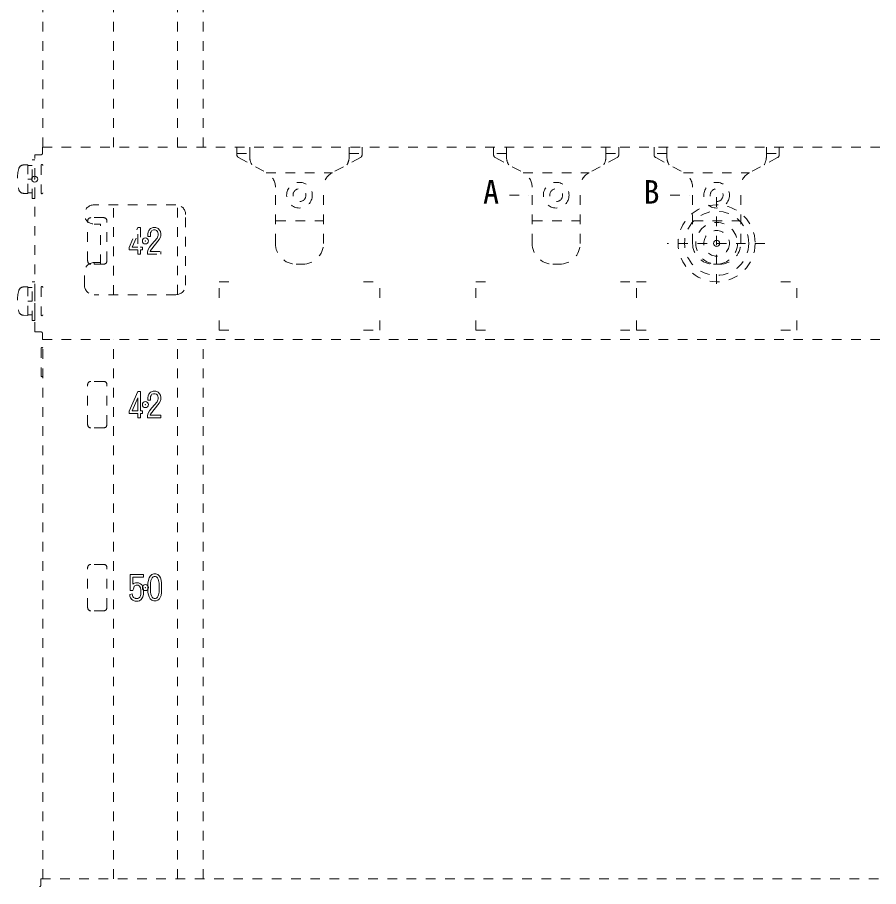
# Model space of a CAD drawing. Units: millimetres, scale not verified. Extents: x -63 to 62, y -116 to 117.
# Drawn here: x -38.79 to -29.84, y 54.06 to 63.09 of the extents above; entities that cross this region are included whole.
import ezdxf
from ezdxf.enums import TextEntityAlignment as Align

# ---------------------------------------------------------------- set-up
doc = ezdxf.new("R2010")
doc.units = ezdxf.units.MM
doc.header["$LTSCALE"] = 0.125
doc.header["$PDMODE"] = 32
doc.header["$PDSIZE"] = 0.0625
doc.linetypes.add('USER5', pattern=[1.4, 0.7, -0.7])
doc.layers.add('0-0_0', color=7, linetype='Continuous', lineweight=18)
doc.layers.add('0-5_GAIKEI', color=1, linetype='Continuous', lineweight=18)
doc.styles.add('ＭＳ ゴシック', font='')
doc.styles.get('ＭＳ ゴシック').set_extended_font_data('MS Gothic')

# ---------------------------------------------------------------- blocks, each defined once
blk = doc.blocks.new('SYMFNTSYS-18')
at = {"layer": '0-0_0'}
for p, q in [((0.0962, 0.8104), (0.1771, 0.8407)), ((0.1771, 0.8407), (0.2647, 0.8407)), ((0.2647, 0.8407), (0.3377, 0.8095)), ((0.016, 0.6351), (0.0251, 0.6988)), ((0.016, 0.5602), (0.016, 0.6351)), ((0.0962, 0.5602), (0.016, 0.5602)), ((0.0251, 0.6988), (0.0453, 0.7493)), ((0.0453, 0.7493), (0.0962, 0.8104)), ((0.0962, 0.6295), (0.1031, 0.678)), ((0.0962, 0.5602), (0.0962, 0.6295)), ((0.1031, 0.678), (0.115, 0.7077)), ((0.115, 0.7077), (0.1442, 0.7428)), ((0.1442, 0.7428), (0.1916, 0.7606)), ((0.1916, 0.7606), (0.2483, 0.7606)), ((0.2483, 0.7606), (0.2876, 0.7437)), ((0.2876, 0.7437), (0.3117, 0.7136)), ((0.3309, 0.5661), (0.3029, 0.5101)), ((0.3117, 0.7136), (0.3302, 0.6827)), ((0.3302, 0.6827), (0.3367, 0.6375)), ((0.3367, 0.5891), (0.3309, 0.5661)), ((0.3367, 0.6375), (0.3367, 0.5891)), ((0.3377, 0.8095), (0.3777, 0.7594)), ((0.3777, 0.7594), (0.4073, 0.7101)), ((0.4168, 0.5793), (0.4066, 0.5381)), ((0.4073, 0.7101), (0.4168, 0.6432)), ((0.4168, 0.6432), (0.4168, 0.5793)), ((0.1449, 0.3205), (0.0711, 0.2221)), ((0.3029, 0.5101), (0.1449, 0.3205)), ((0.3705, 0.4659), (0.2078, 0.2707)), ((0.4066, 0.5381), (0.3705, 0.4659)), ((0.028, 0.1531), (0, 0.0784)), ((0.0711, 0.2221), (0.028, 0.1531)), ((0.1002, 0.1175), (0.0889, 0.0872)), ((0.0889, 0.0872), (0.4168, 0.0872)), ((0.1373, 0.1767), (0.1002, 0.1175)), ((0.2078, 0.2707), (0.1373, 0.1767)), ((0.4168, 0.007), (0.4168, 0.0872))]:
    blk.add_line(p, q, dxfattribs=at)
blk.add_lwpolyline([(0, 0.0784), (0, 0.007), (0.4168, 0.007)], dxfattribs=at)
blk = doc.blocks.new('SYMFNTSYS-20')
at = {"layer": '0-0_0'}
for p, q in [((0, 0.246), (0.2675, 0.8673)), ((0.2675, 0.8673), (0.3517, 0.8673)), ((0.3517, 0.8673), (0.3517, 0.2621)), ((0.096, 0.2621), (0.2699, 0.666)), ((0.2699, 0.666), (0.2699, 0.2621)), ((0, 0.1803), (0, 0.246)), ((0.2699, 0.1803), (0, 0.1803)), ((0.2699, 0.2621), (0.096, 0.2621)), ((0.2699, 0.1803), (0.2699, 0.0412)), ((0.2699, 0.0412), (0.3517, 0.0412)), ((0.4171, 0.2621), (0.3517, 0.2621)), ((0.3517, 0.1803), (0.3517, 0.0412)), ((0.4171, 0.1803), (0.3517, 0.1803)), ((0.4171, 0.2621), (0.4171, 0.1803))]:
    blk.add_line(p, q, dxfattribs=at)
blk = doc.blocks.new('SYMFNTSYS-16')
at = {"layer": '0-0_0'}
for p, q in [((0.1214, 0.8395), (0.0723, 0.7904)), ((0.184, 0.8604), (0.1214, 0.8395)), ((0.2445, 0.8604), (0.184, 0.8604)), ((0.2143, 0.8604), (0.2381, 0.8604)), ((0.2445, 0.8604), (0.3071, 0.8395)), ((0.3071, 0.8395), (0.3562, 0.7904)), ((0.0169, 0.671), (0, 0.5782)), ((0, 0.5782), (0, 0.2846)), ((0.035, 0.7344), (0.0169, 0.671)), ((0.0723, 0.7904), (0.035, 0.7344)), ((0.0942, 0.6529), (0.0794, 0.5711)), ((0.0794, 0.5711), (0.0794, 0.2933)), ((0.1079, 0.7006), (0.0942, 0.6529)), ((0.134, 0.7398), (0.1079, 0.7006)), ((0.1643, 0.7701), (0.134, 0.7398)), ((0.1969, 0.781), (0.1643, 0.7701)), ((0.2143, 0.781), (0.1969, 0.781)), ((0.2143, 0.781), (0.2316, 0.781)), ((0.2316, 0.781), (0.2643, 0.7701)), ((0.2643, 0.7701), (0.2945, 0.7398)), ((0.2945, 0.7398), (0.3207, 0.7006)), ((0.3207, 0.7006), (0.3343, 0.6529)), ((0.3343, 0.6529), (0.3492, 0.5711)), ((0.3492, 0.5711), (0.3492, 0.2925)), ((0.3562, 0.7904), (0.3936, 0.7344)), ((0.3936, 0.7344), (0.4117, 0.671)), ((0.4117, 0.671), (0.4286, 0.5782)), ((0.4286, 0.5782), (0.4286, 0.2854)), ((0, 0.2846), (0.0171, 0.2078)), ((0.0794, 0.2933), (0.094, 0.2273)), ((0.3492, 0.2925), (0.3347, 0.2127)), ((0.4286, 0.2854), (0.4113, 0.1906)), ((0.0171, 0.2078), (0.035, 0.1451)), ((0.035, 0.1451), (0.0723, 0.0891)), ((0.0723, 0.0891), (0.1214, 0.04)), ((0.094, 0.2273), (0.1079, 0.1788)), ((0.1079, 0.1788), (0.134, 0.1396)), ((0.1214, 0.04), (0.184, 0.0191)), ((0.134, 0.1396), (0.1643, 0.1094)), ((0.2537, 0.0191), (0.184, 0.0191)), ((0.2384, 0.0985), (0.1969, 0.0985)), ((0.2655, 0.1093), (0.2384, 0.0985)), ((0.3059, 0.04), (0.2537, 0.0191)), ((0.2947, 0.1327), (0.2655, 0.1093)), ((0.3213, 0.1793), (0.2947, 0.1327)), ((0.3561, 0.0802), (0.3059, 0.04)), ((0.3347, 0.2127), (0.3213, 0.1793)), ((0.3929, 0.1447), (0.3561, 0.0802)), ((0.4113, 0.1906), (0.3929, 0.1447))]:
    blk.add_line(p, q, dxfattribs=at)
blk.add_lwpolyline([(0.1643, 0.1094), (0.1969, 0.0985), (0.2143, 0.0985)], dxfattribs=at)
blk = doc.blocks.new('SYMFNTSYS-21')
at = {"layer": '0-0_0'}
for p, q in [((0.0155, 0.842), (0.0155, 0.35)), ((0.4282, 0.842), (0.0155, 0.842)), ((0.4282, 0.842), (0.4282, 0.7626)), ((0.0948, 0.7626), (0.0948, 0.5384)), ((0.4282, 0.7626), (0.0948, 0.7626)), ((0.0948, 0.5384), (0.1215, 0.5585)), ((0.1215, 0.5585), (0.1807, 0.588)), ((0.1807, 0.588), (0.2788, 0.588)), ((0.2788, 0.588), (0.3406, 0.5572)), ((0.3406, 0.5572), (0.3727, 0.5251)), ((0.0155, 0.35), (0.101, 0.35)), ((0.101, 0.35), (0.1244, 0.4319)), ((0.1244, 0.4319), (0.143, 0.4754)), ((0.143, 0.4754), (0.1634, 0.4907)), ((0.1634, 0.4907), (0.1994, 0.5087)), ((0.1994, 0.5087), (0.2601, 0.5087)), ((0.2601, 0.5087), (0.2935, 0.4919)), ((0.2935, 0.4919), (0.309, 0.4765)), ((0.309, 0.4765), (0.3352, 0.4307)), ((0.3352, 0.4307), (0.3488, 0.3694)), ((0.3488, 0.3694), (0.3488, 0.2279)), ((0.3727, 0.5251), (0.41, 0.4597)), ((0.41, 0.4597), (0.4282, 0.3781)), ((0.4282, 0.3781), (0.4282, 0.2181)), ((0, 0.2253), (0.0786, 0.2365)), ((0.0086, 0.165), (0, 0.2253)), ((0.0284, 0.1155), (0.0086, 0.165)), ((0.0677, 0.0664), (0.0284, 0.1155)), ((0.0987, 0.0457), (0.0677, 0.0664)), ((0.0858, 0.1857), (0.0786, 0.2365)), ((0.0977, 0.1559), (0.0858, 0.1857)), ((0.122, 0.1256), (0.0977, 0.1559)), ((0.1352, 0.0275), (0.0987, 0.0457)), ((0.1386, 0.1145), (0.122, 0.1256)), ((0.1678, 0.0166), (0.1352, 0.0275)), ((0.1656, 0.101), (0.1386, 0.1145)), ((0.1806, 0.096), (0.1656, 0.101)), ((0.2584, 0.0166), (0.1678, 0.0166)), ((0.2487, 0.096), (0.1806, 0.096)), ((0.269, 0.1011), (0.2487, 0.096)), ((0.3016, 0.0274), (0.2584, 0.0166)), ((0.3043, 0.1246), (0.269, 0.1011)), ((0.3615, 0.0674), (0.3016, 0.0274)), ((0.3153, 0.141), (0.3043, 0.1246)), ((0.3355, 0.1749), (0.3153, 0.141)), ((0.3488, 0.2279), (0.3355, 0.1749)), ((0.3823, 0.0986), (0.3615, 0.0674)), ((0.4097, 0.1441), (0.3823, 0.0986)), ((0.4282, 0.2181), (0.4097, 0.1441))]:
    blk.add_line(p, q, dxfattribs=at)

msp = doc.modelspace()

# ---------------------------------------------------------------- linework, layer by layer
at = {"layer": '0-5_GAIKEI', "linetype": 'USER5'}
for p, q in [((-36.8608, 61.7416), (-36.8608, 68.2083)), ((-37.7941, 61.7416), (-37.7941, 67.475)), ((-37.1275, 61.7416), (-37.1275, 67.475)), ((-38.5308, 61.7416), (-11.1908, 61.7416)), ((-38.5308, 61.675), (-38.5308, 61.7416)), ((-36.5108, 61.7416), (-36.5108, 61.6615)), ((-36.3775, 61.6883), (-36.3775, 61.7416)), ((-35.3441, 61.7416), (-35.3441, 61.6883)), ((-35.2108, 61.7416), (-35.2108, 61.6615)), ((-35.2108, 61.7416), (-35.2108, 61.6617)), ((-33.8441, 61.7416), (-33.8441, 61.6615)), ((-33.7108, 61.6883), (-33.7108, 61.7416)), ((-32.6775, 61.7416), (-32.6775, 61.6883)), ((-32.5441, 61.7416), (-32.5441, 61.6617)), ((-32.5441, 61.7416), (-32.5441, 61.6617)), ((-32.1775, 61.7416), (-32.1775, 61.6615)), ((-32.0441, 61.6883), (-32.0441, 61.7416)), ((-31.0108, 61.7416), (-31.0108, 61.6883)), ((-30.8775, 61.7416), (-30.8775, 61.6615)), ((-30.8775, 61.7416), (-30.8775, 61.6617)), ((-38.6108, 59.8216), (-38.6108, 61.6616)), ((-38.5441, 61.6616), (-38.6108, 61.6616)), ((-36.5108, 61.675), (-36.3775, 61.675)), ((-36.3775, 61.6416), (-36.3775, 61.6883)), ((-35.3441, 61.6416), (-35.3441, 61.6883)), ((-35.3441, 61.675), (-35.2108, 61.675)), ((-33.7108, 61.675), (-33.8441, 61.675)), ((-33.7108, 61.6416), (-33.7108, 61.6883)), ((-32.6775, 61.6416), (-32.6775, 61.6883)), ((-32.6775, 61.675), (-32.5441, 61.675)), ((-32.0441, 61.675), (-32.1775, 61.675)), ((-32.0441, 61.6416), (-32.0441, 61.6883)), ((-31.0108, 61.6416), (-31.0108, 61.6883)), ((-31.0108, 61.675), (-30.8775, 61.675)), ((-38.6108, 61.6083), (-38.6375, 61.6083)), ((-38.6108, 61.2083), (-38.6108, 61.6083)), ((-36.4934, 61.6322), (-36.1981, 61.4723)), ((-35.2283, 61.6322), (-35.5235, 61.4723)), ((-33.8267, 61.6322), (-33.5314, 61.4723)), ((-32.5616, 61.6322), (-32.8569, 61.4723)), ((-32.16, 61.6322), (-31.8648, 61.4723)), ((-30.8949, 61.6322), (-31.1902, 61.4723)), ((-38.6808, 61.5583), (-38.7272, 61.5559)), ((-38.6808, 61.55), (-38.6375, 61.55)), ((-38.5441, 61.5514), (-38.5441, 61.2653)), ((-36.205, 61.475), (-35.5185, 61.475)), ((-33.5365, 61.475), (-32.8518, 61.475)), ((-31.8717, 61.475), (-31.1852, 61.475)), ((-38.6808, 61.4083), (-38.6375, 61.4083)), ((-36.1108, 60.7416), (-36.1108, 61.3257)), ((-35.6108, 60.7416), (-35.6108, 61.3257)), ((-33.4441, 60.7416), (-33.4441, 61.3257)), ((-32.9441, 60.7416), (-32.9441, 61.3257)), ((-31.7775, 60.7416), (-31.7775, 61.3257)), ((-31.2775, 60.7416), (-31.2775, 61.3257)), ((-38.6808, 61.2666), (-38.6375, 61.2666)), ((-33.6775, 61.2416), (-33.4775, 61.2416)), ((-32.0108, 61.2416), (-31.8108, 61.2416)), ((-31.5275, 61.2211), (-31.5275, 60.2507)), ((-37.1441, 61.1416), (-37.9941, 61.1416)), ((-37.7941, 60.2083), (-37.7941, 61.1416)), ((-37.1275, 60.2097), (-37.1275, 61.1416)), ((-37.0441, 60.3083), (-37.0441, 61.0416)), ((-38.0608, 60.5583), (-38.0608, 60.975)), ((-38.0608, 60.9671), (-38.0608, 60.975)), ((-37.8941, 61.0083), (-38.0275, 61.0083)), ((-37.8941, 61.0083), (-38.0275, 61.0083)), ((-37.9275, 60.9416), (-37.9941, 60.9416)), ((-37.9275, 60.525), (-37.9275, 60.9416)), ((-37.8608, 60.5583), (-37.8608, 60.975)), ((-37.8608, 60.5583), (-37.8608, 60.975)), ((-36.1025, 60.975), (-35.6191, 60.975)), ((-33.4358, 60.975), (-32.9525, 60.975)), ((-31.7691, 60.975), (-31.2858, 60.975)), ((-37.6299, 60.6974), (-37.5407, 60.9045)), ((-37.6299, 60.6974), (-37.5407, 60.9045)), ((-37.5979, 60.7027), (-37.5399, 60.8374)), ((-37.5979, 60.7027), (-37.5399, 60.8374)), ((-37.5399, 60.8374), (-37.5399, 60.7027)), ((-37.5399, 60.8374), (-37.5399, 60.7027)), ((-37.4355, 60.8385), (-37.4325, 60.8597)), ((-37.4355, 60.8385), (-37.4325, 60.8597)), ((-37.4355, 60.8135), (-37.4355, 60.8385)), ((-37.4355, 60.8135), (-37.4355, 60.8385)), ((-37.4325, 60.8597), (-37.4257, 60.8765)), ((-37.4325, 60.8597), (-37.4257, 60.8765)), ((-37.4257, 60.8765), (-37.4088, 60.8969)), ((-37.4257, 60.8765), (-37.4088, 60.8969)), ((-37.4088, 60.8969), (-37.3818, 60.907)), ((-37.4088, 60.8969), (-37.3818, 60.907)), ((-37.4088, 60.8366), (-37.4065, 60.8528)), ((-37.4088, 60.8366), (-37.4065, 60.8528)), ((-37.4065, 60.8528), (-37.4025, 60.8627)), ((-37.4065, 60.8528), (-37.4025, 60.8627)), ((-37.4025, 60.8627), (-37.3927, 60.8744)), ((-37.4025, 60.8627), (-37.3927, 60.8744)), ((-37.3927, 60.8744), (-37.377, 60.8803)), ((-37.3927, 60.8744), (-37.377, 60.8803)), ((-37.3818, 60.907), (-37.3526, 60.907)), ((-37.3818, 60.907), (-37.3526, 60.907)), ((-37.377, 60.8803), (-37.3581, 60.8803)), ((-37.377, 60.8803), (-37.3581, 60.8803)), ((-37.3581, 60.8803), (-37.345, 60.8747)), ((-37.3581, 60.8803), (-37.345, 60.8747)), ((-37.3526, 60.907), (-37.3283, 60.8966)), ((-37.3526, 60.907), (-37.3283, 60.8966)), ((-37.345, 60.8747), (-37.3369, 60.8646)), ((-37.345, 60.8747), (-37.3369, 60.8646)), ((-37.3369, 60.8646), (-37.3308, 60.8543)), ((-37.3369, 60.8646), (-37.3308, 60.8543)), ((-37.3308, 60.8543), (-37.3286, 60.8393)), ((-37.3308, 60.8543), (-37.3286, 60.8393)), ((-37.3286, 60.8393), (-37.3286, 60.8231)), ((-37.3286, 60.8393), (-37.3286, 60.8231)), ((-37.3283, 60.8966), (-37.3149, 60.8799)), ((-37.3283, 60.8966), (-37.3149, 60.8799)), ((-37.3149, 60.8799), (-37.3051, 60.8635)), ((-37.3149, 60.8799), (-37.3051, 60.8635)), ((-37.3051, 60.8635), (-37.3019, 60.8412)), ((-37.3051, 60.8635), (-37.3019, 60.8412)), ((-37.3019, 60.8412), (-37.3019, 60.8199)), ((-37.3019, 60.8412), (-37.3019, 60.8199)), ((-37.4088, 60.8135), (-37.4355, 60.8135)), ((-37.4088, 60.8135), (-37.4355, 60.8135)), ((-37.4088, 60.8135), (-37.4088, 60.8366)), ((-37.4088, 60.8135), (-37.4088, 60.8366)), ((-37.3399, 60.7968), (-37.3925, 60.7336)), ((-37.3399, 60.7968), (-37.3925, 60.7336)), ((-37.3173, 60.7821), (-37.3716, 60.717)), ((-37.3173, 60.7821), (-37.3716, 60.717)), ((-37.3305, 60.8155), (-37.3399, 60.7968)), ((-37.3305, 60.8155), (-37.3399, 60.7968)), ((-37.3286, 60.8231), (-37.3305, 60.8155)), ((-37.3286, 60.8231), (-37.3305, 60.8155)), ((-37.3053, 60.8061), (-37.3173, 60.7821)), ((-37.3053, 60.8061), (-37.3173, 60.7821)), ((-37.3019, 60.8199), (-37.3053, 60.8061)), ((-37.3019, 60.8199), (-37.3053, 60.8061)), ((-37.6299, 60.6755), (-37.6299, 60.6974)), ((-37.6299, 60.6755), (-37.6299, 60.6974)), ((-37.5399, 60.6755), (-37.6299, 60.6755)), ((-37.5399, 60.6755), (-37.6299, 60.6755)), ((-37.5399, 60.7027), (-37.5979, 60.7027)), ((-37.5399, 60.7027), (-37.5979, 60.7027)), ((-37.5399, 60.6755), (-37.5399, 60.6291)), ((-37.5399, 60.6755), (-37.5399, 60.6291)), ((-37.4908, 60.7027), (-37.5126, 60.7027)), ((-37.4908, 60.7027), (-37.5126, 60.7027)), ((-37.4908, 60.6755), (-37.5126, 60.6755)), ((-37.5126, 60.6755), (-37.5126, 60.6291)), ((-37.4908, 60.6755), (-37.5126, 60.6755)), ((-37.5126, 60.6755), (-37.5126, 60.6291)), ((-37.4908, 60.7027), (-37.4908, 60.6755)), ((-37.4908, 60.7027), (-37.4908, 60.6755)), ((-37.4315, 60.6778), (-37.4408, 60.6529)), ((-37.4315, 60.6778), (-37.4408, 60.6529)), ((-37.4171, 60.7008), (-37.4315, 60.6778)), ((-37.4171, 60.7008), (-37.4315, 60.6778)), ((-37.3925, 60.7336), (-37.4171, 60.7008)), ((-37.3925, 60.7336), (-37.4171, 60.7008)), ((-37.4074, 60.6659), (-37.4112, 60.6558)), ((-37.4074, 60.6659), (-37.4112, 60.6558)), ((-37.3951, 60.6857), (-37.4074, 60.6659)), ((-37.3951, 60.6857), (-37.4074, 60.6659)), ((-37.3716, 60.717), (-37.3951, 60.6857)), ((-37.3716, 60.717), (-37.3951, 60.6857)), ((-31.026, 60.7416), (-32.041, 60.7416)), ((-37.5399, 60.6291), (-37.5126, 60.6291)), ((-37.5399, 60.6291), (-37.5126, 60.6291)), ((-37.4408, 60.6529), (-37.4408, 60.6291)), ((-37.4408, 60.6529), (-37.4408, 60.6291)), ((-37.4408, 60.6291), (-37.3019, 60.6291)), ((-37.4408, 60.6291), (-37.3019, 60.6291)), ((-37.4112, 60.6558), (-37.3019, 60.6558)), ((-37.4112, 60.6558), (-37.3019, 60.6558)), ((-37.3019, 60.6291), (-37.3019, 60.6558)), ((-37.3019, 60.6291), (-37.3019, 60.6558)), ((-37.8941, 60.525), (-38.0275, 60.525)), ((-37.8941, 60.525), (-38.0275, 60.525)), ((-37.9275, 60.5416), (-37.9941, 60.5416)), ((-37.9941, 60.525), (-37.9941, 60.5416)), ((-35.8275, 60.525), (-35.8941, 60.525)), ((-33.1608, 60.525), (-33.2275, 60.525)), ((-31.4941, 60.525), (-31.5608, 60.525)), ((-38.0941, 60.3083), (-38.0941, 60.4416)), ((-38.6108, 60.3416), (-38.6375, 60.3416)), ((-38.6108, 59.9416), (-38.6108, 60.3416)), ((-36.6941, 60.3416), (-36.5275, 60.3416)), ((-36.6941, 60.175), (-36.6941, 60.3416)), ((-35.1941, 60.3416), (-35.0275, 60.3416)), ((-35.0275, 60.175), (-35.0275, 60.3416)), ((-34.0275, 60.3416), (-33.8608, 60.3416)), ((-34.0275, 60.175), (-34.0275, 60.3416)), ((-32.5275, 60.3416), (-32.3608, 60.3416)), ((-32.3608, 60.175), (-32.3608, 60.3416)), ((-30.8608, 60.3416), (-30.6941, 60.3416)), ((-30.6941, 60.175), (-30.6941, 60.3416)), ((-38.6808, 60.2916), (-38.7272, 60.2892)), ((-38.6808, 60.2833), (-38.6375, 60.2833)), ((-38.5441, 60.2847), (-38.5441, 59.9986)), ((-37.1441, 60.2083), (-37.9941, 60.2083)), ((-38.6808, 60.1416), (-38.6375, 60.1416)), ((-38.6808, 60), (-38.6375, 60)), ((-36.6941, 59.8416), (-36.6941, 60.0083)), ((-34.0275, 59.8416), (-34.0275, 60.0083)), ((-32.3608, 59.8416), (-32.3608, 60.0083)), ((-38.5441, 59.8216), (-38.6108, 59.8216)), ((-38.5308, 59.8083), (-38.5308, 59.7416)), ((-36.6941, 59.8416), (-36.5275, 59.8416)), ((-34.0275, 59.8416), (-33.8608, 59.8416)), ((-32.3608, 59.8416), (-32.1941, 59.8416)), ((-38.5308, 59.7416), (-11.1908, 59.7416)), ((-38.5275, 54.1416), (-38.5275, 59.7416)), ((-37.7941, 54.1416), (-37.7941, 59.7416)), ((-37.1275, 54.1416), (-37.1275, 59.7416)), ((-36.8608, 54.1416), (-36.8608, 59.7416)), ((-38.5441, 59.6514), (-38.5441, 59.3653)), ((-37.8941, 59.3083), (-38.0275, 59.3083)), ((-38.0608, 58.8583), (-38.0608, 59.275)), ((-37.8608, 58.8583), (-37.8608, 59.275)), ((-37.8941, 58.825), (-38.0275, 58.825)), ((-37.8941, 57.4083), (-38.0275, 57.4083)), ((-38.0608, 56.9583), (-38.0608, 57.375)), ((-37.8608, 56.9583), (-37.8608, 57.375)), ((-37.8941, 56.925), (-38.0275, 56.925)), ((-38.5475, 54.075), (-38.5475, 54.1416)), ((-38.5475, 54.1416), (-11.1741, 54.1416))]:
    msp.add_line(p, q, dxfattribs=at)
for points in [[(-38.5275, 61.7416), (-38.5275, 68.2083), (-36.8608, 68.2083)], [(-38.6108, 61.2083), (-38.6375, 61.2083), (-38.6375, 61.6083)], [(-38.6808, 61.5583), (-38.6808, 61.2583), (-38.7272, 61.2607)], [(-37.5407, 60.9045), (-37.5126, 60.9045), (-37.5126, 60.7027)], [(-37.5407, 60.9045), (-37.5126, 60.9045), (-37.5126, 60.7027)], [(-38.6108, 59.9416), (-38.6375, 59.9416), (-38.6375, 60.3416)], [(-32.3608, 60.175), (-32.3608, 60.3416), (-32.1941, 60.3416)], [(-38.6808, 60.2916), (-38.6808, 59.9916), (-38.7272, 59.9941)], [(-35.1941, 59.8416), (-35.0275, 59.8416), (-35.0275, 60.0083)], [(-32.5275, 59.8416), (-32.3608, 59.8416), (-32.3608, 60.0083)], [(-30.8608, 59.8416), (-30.6941, 59.8416), (-30.6941, 60.0083)]]:
    msp.add_lwpolyline(points, dxfattribs=at)
for centre, radius in [((-35.8608, 61.2416), 0.1333), ((-35.8608, 61.2416), 0.0667), ((-33.1941, 61.2416), 0.1333), ((-33.1941, 61.2416), 0.0667), ((-31.5275, 61.2416), 0.1333), ((-31.5275, 61.2416), 0.0667), ((-31.5275, 60.7416), 0.4), ((-31.5275, 60.7416), 0.3333), ((-31.5275, 60.7416), 0.2167), ((-31.5275, 60.7416), 0.1333)]:
    msp.add_circle(centre, radius, dxfattribs=at)
for centre, radius, start, end in [((-38.5441, 61.675), 0.0133, 270, 0), ((-36.4775, 61.6615), 0.0333, 180, 241.55707), ((-35.2441, 61.6615), 0.0333, 298.44293, 0), ((-33.8108, 61.6615), 0.0333, 180, 241.55707), ((-32.5775, 61.6615), 0.0333, 298.44293, 0), ((-32.1441, 61.6615), 0.0333, 180, 241.55707), ((-30.9108, 61.6615), 0.0333, 298.44293, 0), ((-38.5358, 61.5514), 0.00833, 0, 180), ((-36.2108, 61.6416), 0.1667, 180, 210.57291), ((-35.5108, 61.6416), 0.1667, 329.42709, 0), ((-33.5441, 61.6416), 0.1667, 180, 210.57291), ((-32.8441, 61.6416), 0.1667, 329.42709, 0), ((-31.8775, 61.6416), 0.1667, 180, 210.57291), ((-31.1775, 61.6416), 0.1667, 329.42709, 0), ((-38.3908, 61.4083), 0.4, 164.21401, 195.78599), ((-38.7244, 61.5026), 0.0533, 93, 164.21401), ((-36.2775, 61.3257), 0.1667, 0, 61.55707), ((-35.4441, 61.3257), 0.1667, 118.44293, 180), ((-33.6108, 61.3257), 0.1667, 0, 61.55707), ((-32.7775, 61.3257), 0.1667, 118.44293, 180), ((-31.9441, 61.3257), 0.1667, 0, 61.55707), ((-31.1108, 61.3257), 0.1667, 118.44293, 180), ((-38.7244, 61.314), 0.0533, 195.78599, 267), ((-38.5358, 61.2653), 0.00833, 180, 0), ((-37.9941, 61.0416), 0.1, 90, 270), ((-37.1441, 61.0416), 0.1, 0, 90), ((-38.0275, 60.975), 0.0333, 90, 180), ((-38.0275, 60.975), 0.0333, 90, 180), ((-37.8941, 60.975), 0.0333, 0, 90), ((-37.8941, 60.975), 0.0333, 0, 90), ((-35.8941, 60.7416), 0.2167, 180, 270), ((-35.8275, 60.7416), 0.2167, 270, 0), ((-33.2275, 60.7416), 0.2167, 180, 270), ((-33.1608, 60.7416), 0.2167, 270, 0), ((-31.5608, 60.7416), 0.2167, 180, 270), ((-31.4941, 60.7416), 0.2167, 270, 0), ((-37.9941, 60.4416), 0.1, 90, 180), ((-38.0275, 60.5583), 0.0333, 180, 270), ((-38.0275, 60.5583), 0.0333, 242.09432, 270), ((-37.8941, 60.5583), 0.0333, 270, 0), ((-37.8941, 60.5583), 0.0333, 270, 0), ((-37.9941, 60.3083), 0.1, 180, 270), ((-37.1441, 60.3083), 0.1, 270, 0), ((-38.3908, 60.1416), 0.4, 164.21401, 195.78599), ((-38.7244, 60.236), 0.0533, 93, 164.21401), ((-38.5358, 60.2847), 0.00833, 0, 180), ((-38.7244, 60.0473), 0.0533, 195.78599, 267), ((-38.5358, 59.9986), 0.00833, 180, 0), ((-38.5441, 59.8083), 0.0133, 0, 90), ((-38.5358, 59.6514), 0.00833, 0, 180), ((-38.5358, 59.3653), 0.00833, 180, 0), ((-38.0275, 59.275), 0.0333, 90, 180), ((-37.8941, 59.275), 0.0333, 0, 90), ((-38.0275, 58.8583), 0.0333, 180, 270), ((-37.8941, 58.8583), 0.0333, 270, 0), ((-38.0275, 57.375), 0.0333, 90, 180), ((-37.8941, 57.375), 0.0333, 0, 90), ((-38.0275, 56.9583), 0.0333, 180, 270), ((-37.8941, 56.9583), 0.0333, 270, 0), ((-38.5608, 54.075), 0.0133, 270, 0)]:
    msp.add_arc(centre, radius, start, end, dxfattribs=at)
at = {"layer": '0-5_GAIKEI'}
for p in [(-38.6108, 61.4083), (-37.4608, 60.7666), (-31.5275, 60.7416), (-37.4608, 59.0666), (-37.4608, 57.1666)]:
    msp.add_point(p, dxfattribs=at)

# ---------------------------------------------------------------- block references
at = {"layer": '0-5_GAIKEI', "xscale": 0.3333333, "yscale": 0.3333333}
for name, p in [('SYMFNTSYS-20', (-37.6299, 58.9154)), ('SYMFNTSYS-18', (-37.4408, 58.9268)), ('SYMFNTSYS-21', (-37.624, 57.0216)), ('SYMFNTSYS-16', (-37.435, 57.0216))]:
    msp.add_blockref(name, p, dxfattribs=at)

# ---------------------------------------------------------------- texts
at = {"layer": '0-5_GAIKEI', "color": 7, "style": 'ＭＳ ゴシック'}
for s, p in [('A', (-33.9536, 61.0801)), ('B', (-32.287, 61.0801))]:
    msp.add_text(s, height=0.2444, dxfattribs=at).set_placement(p, align=Align.BOTTOM_LEFT)

doc.saveas('drawing.dxf')
